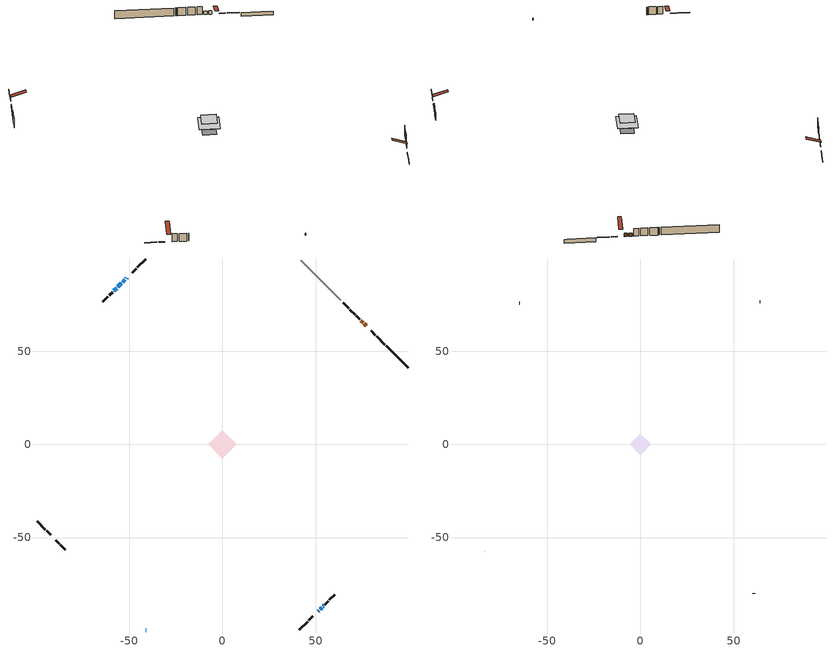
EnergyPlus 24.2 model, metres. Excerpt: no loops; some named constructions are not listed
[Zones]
conditioned space
 floor othersidecoefficients (Floor1 construction): -3.2,0 0,3.2 3.2,0 0,-3.2 z0.16
 floor adiabatic (AdiabaticFloorConstruction): -7.61,0 0,7.61 7.61,0 0,-7.61 z2.6
 floor foundation (Slab1 construction): -5.09,0 0,5.09 5.09,0 0,-5.09 z-2.13
 wall outside (RimJoist1 construction): 41.31,-99.73 45.77,-95.26 / -99.73,-41.31 -95.26,-45.77 / -41.31,99.73 -45.77,95.26 / 87.32,53.71 82.86,58.18 z0.16:0.46
 wall outside (RimJoist2 construction): 46.43,-94.61 48.63,-92.4 / -94.61,-46.43 -92.4,-48.63 / -46.43,94.61 -48.63,92.4 / 82.2,58.83 80,61.04 z0.16:0.46
 wall outside (AdiabaticWallConstruction 1): 77.24,63.8 76.24,64.8 / 75.59,65.45 74.41,66.63 z0.16:2.19
 wall outside (AdiabaticWallConstruction): -41.31,-99.73 -40.88,-99.73 z0.16:1.38; -51.4,89.64 -51.87,89.17 / 53.95,-87.09 54.33,-86.71 z0.16:0.7; -52.52,88.51 -53.74,87.29 z0.16:2.14; -54.4,86.64 -56.27,84.77 z0.16:1.74; 51.4,-89.64 51.78,-89.26 z0.16:1.1; -56.93,84.11 -58.43,82.6 z0.16:1.13; 52.43,-88.61 53.29,-87.74 z0.16:1.23
 wall outside (Wall1 construction): 54.98,-86.05 56.82,-84.22 / -89.64,-51.4 -87.8,-53.23 / -59.09,81.95 -60.93,80.11 / 73.75,67.28 71.92,69.12 z0.16:5.04
 wall outside (Wall2 construction): 57.48,-83.56 60.22,-80.82 / -87.15,-53.89 -84.41,-56.63 / -61.58,79.45 -64.32,76.71 / 71.26,69.78 68.52,72.52 z0.16:5.04
 wall foundation (FoundationWall1 construction): 87.98,53.06,-2.13 87.98,53.06,0.16 98.55,42.48,0.16 98.55,42.48,-0.05 99.73,41.31,-0.05 99.73,41.31,-2.13
 wall othersidecoefficients (Wall3 construction): 67.86,73.17 64.93,76.11 z0.16:5.04
 wall adiabatic (Wall5 construction): 63.53,77.51 41.97,99.07 z0.16:5.04
 window (WindowConstruction 6): -41.31,-99.73 -40.88,-99.73 z0.16:1.38
 window (WindowConstruction 7): -51.4,89.64 -51.87,89.17 z0.16:0.69
 window (WindowConstruction): -52.52,88.51 -53.74,87.29 z0.16:2.14
 window (WindowConstruction 1): -54.4,86.64 -56.27,84.77 z0.16:1.74
 window (WindowConstruction 2): 51.4,-89.64 51.77,-89.26 z0.16:1.1
 window (WindowConstruction 3): -56.93,84.11 -58.43,82.6 z0.16:1.13
 window (WindowConstruction 4): 52.43,-88.61 53.29,-87.74 z0.16:1.23
 window (WindowConstruction 5): 53.95,-87.09 54.33,-86.71 z0.16:0.69
 door (Door): 77.24,63.8 76.24,64.79 z0.16:2.19
 door (Door 1): 75.59,65.45 74.41,66.63 z0.16:2.19
 ceiling adiabatic (AdiabaticFloorConstruction): 0,-7.61 7.61,0 0,7.61 -7.61,0 z2.6
attic - vented
 floor to conditioned space (Floor2 construction Reversed): -5.65,0 0,5.65 5.65,0 0,-5.65 z5.04
 wall outside (Wall4 construction): 60.87,-80.16 60.96,-80.08 / -83.75,-57.29 -83.66,-57.37 / -64.98,76.06 -65.07,75.97 / 64.27,76.77 64.18,76.85 z0.16:5.04
 roof outside (Roof1 construction): 50.74,-90.3,5.04 45.24,-84.79,7.63 43.79,-86.24,7.63 49.29,-91.75,5.04; -90.3,-50.74,5.04 -84.79,-45.24,7.63 -86.24,-43.79,7.63 -91.75,-49.29,5.04; -50.74,90.3,5.04 -45.24,84.79,7.63 -43.79,86.24,7.63 -49.29,91.75,5.04; 77.89,63.14,5.04 72.39,57.64,7.63 73.84,56.19,7.63 79.34,61.69,5.04
[Material] Roughness=Rough; Thermal Absorptance=0.9
Name | Thickness {m} | Conductivity {W/m-K} | Density {kg/m3} | Specific Heat {J/kg-K} | Solar Absorptance | Visible Absorptance
ceiling loosefill ins | 0.169333 | 0.0480833 | 16.02 | 1046.75 | 0.7 | 0.7
ceiling stud and cavity | 0.1397 | 0.489727 | 65.682 | 1177.47 | 0.7 | 0.7
gypsum board | 0.0127 | 0.160291 | 801 | 837.4 | 0.6 | 0.6
[Construction]
Floor2 construction: ceiling loosefill ins, ceiling stud and cavity, gypsum board
[EnergyManagementSystem:Program]
total_loads_program: Set loads_htg_tot = 0; Set loads_clg_tot = 0; If htg_load_cond > 0; Set loads_htg_tot = loads_htg_tot + (htg_load_cond - clg_load_cond) * 1.0; EndIf; Set loads_htg_tot = (@Max loads_htg_tot 0); If clg_load_cond > 0; Set loads_clg_tot = loads_clg_tot + (clg_load_cond - htg_load_cond) * 1.0; EndIf; Set loads_clg_tot = (@Max loads_clg_tot 0)
unmet_hours_program: Set htg_unmet_hours = 0; Set clg_unmet_hours = 0; Set unit_htg_unmet_hours = 0; If ((DayOfYear >= 1) && (DayOfYear <= 365)); Set unit_htg_unmet_hours = unit_htg_unmet_hours + conditioned_space_htg_unmet_s; If unit_htg_unmet_hours > htg_unmet_hours; Set htg_unmet_hours = unit_htg_unmet_hours; EndIf; EndIf; Set unit_clg_unmet_hours = 0; If ((DayOfYear >= 1) && (DayOfYear <= 365)); Set unit_clg_unmet_hours = unit_clg_unmet_hours + conditioned_space_clg_unmet_s; If unit_clg_unmet_hours > clg_unmet_hours; Set clg_unmet_hours = unit_clg_unmet_hours; EndIf; EndIf
water_heater_EC_adj: If WarmupFlag == 0; Set dhw_e_cons = water_heater_energy + water_heater_on_cycle_parasitic + water_heater_off_cycle_parasitic; Set water_heater_ec_adj_act = 0.0 * dhw_e_cons / 1; EndIf
[EnergyManagementSystem:ProgramCallingManager]
central_ac_and_furnace_supply_fan_disaggregate_program_calling_manager: EndOfSystemTimestepBeforeHVACReporting; central_ac_and_furnace_supply_fan_disaggregate_program
central_ac_and_furnace_supply_fan_disaggregate_program_calling_manager 1: EndOfSystemTimestepBeforeHVACReporting; central_ac_and_furnace_supply_fan_disaggregate_program_1
component_loads_program_calling_manager: EndOfZoneTimestepAfterZoneReporting; component_loads_program
fridge_schedule_program_calling_manager: BeginZoneTimestepAfterInitHeatBalance; fridge_schedule_program
infil_program_calling_manager: BeginZoneTimestepAfterInitHeatBalance; infil_program
natural_vent_program_calling_manager: BeginZoneTimestepAfterInitHeatBalance; natural_vent_program
other_non_freezing_space_Temperature_Program_calling_manager: EndOfSystemTimestepAfterHVACReporting; other_non_freezing_space_Temperature_Program
total_airflows_program_calling_manager: EndOfZoneTimestepAfterZoneReporting; total_airflows_program
total_loads_program_calling_manager: EndOfZoneTimestepAfterZoneReporting; total_loads_program
unmet_hours_program_calling_manager: EndOfZoneTimestepBeforeZoneReporting; unmet_hours_program
water_heater_EC_adj_ProgramManager: EndOfSystemTimestepBeforeHVACReporting; water_heater_EC_adj
[EnergyManagementSystem:OutputVariable] Type of Data in Variable=Summed
Name | EMS Variable | Update Frequency | EMS Program or Subroutine | Units
central ac and furnace supply fan disaggregate clg | central_ac_and_furnace_supply_fan_clg | SystemTimestep | central_ac_and_furnace_supply_fan_disaggregate_program | J
central ac and furnace supply fan disaggregate htg primary | central_ac_and_furnace_supply_fan_primary_htg | SystemTimestep | central_ac_and_furnace_supply_fan_disaggregate_program_1 | J
loads_htg_tot_peakload_outvar; loads_htg_tot_annual_outvar; Energy Management System Output Variable 1; Energy Management System Output Variable 45 | loads_htg_tot | ZoneTimestep | total_loads_program | J
loads_clg_tot_peakload_outvar; loads_clg_tot_annual_outvar; Energy Management System Output Variable 2; Energy Management System Output Variable 46 | loads_clg_tot | ZoneTimestep | total_loads_program | J
htg_unmet_hours_annual_outvar; Energy Management System Output Variable 3 | htg_unmet_hours | ZoneTimestep | unmet_hours_program | hr
clg_unmet_hours_annual_outvar; Energy Management System Output Variable 4 | clg_unmet_hours | ZoneTimestep | unmet_hours_program | hr
loads_htg_roofs_annual_outvar; Energy Management System Output Variable 5 | loads_htg_roofs | ZoneTimestep | component_loads_program | J
loads_htg_ceilings_annual_outvar; Energy Management System Output Variable 6 | loads_htg_ceilings | ZoneTimestep | component_loads_program | J
loads_htg_walls_annual_outvar; Energy Management System Output Variable 7 | loads_htg_walls | ZoneTimestep | component_loads_program | J
loads_htg_rim_joists_annual_outvar; Energy Management System Output Variable 8 | loads_htg_rim_joists | ZoneTimestep | component_loads_program | J
loads_htg_foundation_walls_annual_outvar; Energy Management System Output Variable 9 | loads_htg_foundation_walls | ZoneTimestep | component_loads_program | J
loads_htg_doors_annual_outvar; Energy Management System Output Variable 10 | loads_htg_doors | ZoneTimestep | component_loads_program | J
loads_htg_windows_conduction_annual_outvar; Energy Management System Output Variable 11 | loads_htg_windows_conduction | ZoneTimestep | component_loads_program | J
loads_htg_windows_solar_annual_outvar; Energy Management System Output Variable 12 | loads_htg_windows_solar | ZoneTimestep | component_loads_program | J
loads_htg_skylights_conduction_annual_outvar; Energy Management System Output Variable 13 | loads_htg_skylights_conduction | ZoneTimestep | component_loads_program | J
loads_htg_skylights_solar_annual_outvar; Energy Management System Output Variable 14 | loads_htg_skylights_solar | ZoneTimestep | component_loads_program | J
loads_htg_floors_annual_outvar; Energy Management System Output Variable 15 | loads_htg_floors | ZoneTimestep | component_loads_program | J
loads_htg_slabs_annual_outvar; Energy Management System Output Variable 16 | loads_htg_slabs | ZoneTimestep | component_loads_program | J
loads_htg_internal_mass_annual_outvar; Energy Management System Output Variable 17 | loads_htg_internal_mass | ZoneTimestep | component_loads_program | J
loads_htg_infil_annual_outvar; Energy Management System Output Variable 18 | loads_htg_infil | ZoneTimestep | component_loads_program | J
loads_htg_natvent_annual_outvar; Energy Management System Output Variable 19 | loads_htg_natvent | ZoneTimestep | component_loads_program | J
loads_htg_mechvent_annual_outvar; Energy Management System Output Variable 20 | loads_htg_mechvent | ZoneTimestep | component_loads_program | J
loads_htg_whf_annual_outvar; Energy Management System Output Variable 21 | loads_htg_whf | ZoneTimestep | component_loads_program | J
loads_htg_ducts_annual_outvar; Energy Management System Output Variable 22 | loads_htg_ducts | ZoneTimestep | component_loads_program | J
loads_htg_intgains_annual_outvar; Energy Management System Output Variable 23 | loads_htg_intgains | ZoneTimestep | component_loads_program | J
loads_htg_lighting_annual_outvar; Energy Management System Output Variable 24 | loads_htg_lighting | ZoneTimestep | component_loads_program | J
loads_clg_roofs_annual_outvar; Energy Management System Output Variable 25 | loads_clg_roofs | ZoneTimestep | component_loads_program | J
loads_clg_ceilings_annual_outvar; Energy Management System Output Variable 26 | loads_clg_ceilings | ZoneTimestep | component_loads_program | J
loads_clg_walls_annual_outvar; Energy Management System Output Variable 27 | loads_clg_walls | ZoneTimestep | component_loads_program | J
loads_clg_rim_joists_annual_outvar; Energy Management System Output Variable 28 | loads_clg_rim_joists | ZoneTimestep | component_loads_program | J
loads_clg_foundation_walls_annual_outvar; Energy Management System Output Variable 29 | loads_clg_foundation_walls | ZoneTimestep | component_loads_program | J
loads_clg_doors_annual_outvar; Energy Management System Output Variable 30 | loads_clg_doors | ZoneTimestep | component_loads_program | J
loads_clg_windows_conduction_annual_outvar; Energy Management System Output Variable 31 | loads_clg_windows_conduction | ZoneTimestep | component_loads_program | J
loads_clg_windows_solar_annual_outvar; Energy Management System Output Variable 32 | loads_clg_windows_solar | ZoneTimestep | component_loads_program | J
loads_clg_skylights_conduction_annual_outvar; Energy Management System Output Variable 33 | loads_clg_skylights_conduction | ZoneTimestep | component_loads_program | J
loads_clg_skylights_solar_annual_outvar; Energy Management System Output Variable 34 | loads_clg_skylights_solar | ZoneTimestep | component_loads_program | J
loads_clg_floors_annual_outvar; Energy Management System Output Variable 35 | loads_clg_floors | ZoneTimestep | component_loads_program | J
loads_clg_slabs_annual_outvar; Energy Management System Output Variable 36 | loads_clg_slabs | ZoneTimestep | component_loads_program | J
loads_clg_internal_mass_annual_outvar; Energy Management System Output Variable 37 | loads_clg_internal_mass | ZoneTimestep | component_loads_program | J
loads_clg_infil_annual_outvar; Energy Management System Output Variable 38 | loads_clg_infil | ZoneTimestep | component_loads_program | J
loads_clg_natvent_annual_outvar; Energy Management System Output Variable 39 | loads_clg_natvent | ZoneTimestep | component_loads_program | J
loads_clg_mechvent_annual_outvar; Energy Management System Output Variable 40 | loads_clg_mechvent | ZoneTimestep | component_loads_program | J
loads_clg_whf_annual_outvar; Energy Management System Output Variable 41 | loads_clg_whf | ZoneTimestep | component_loads_program | J
loads_clg_ducts_annual_outvar; Energy Management System Output Variable 42 | loads_clg_ducts | ZoneTimestep | component_loads_program | J
loads_clg_intgains_annual_outvar; Energy Management System Output Variable 43 | loads_clg_intgains | ZoneTimestep | component_loads_program | J
loads_clg_lighting_annual_outvar; Energy Management System Output Variable 44 | loads_clg_lighting | ZoneTimestep | component_loads_program | J
[Schedule:Day:Interval]
interior lighting schedule day: No, 01:00, 0.108182, 04:00, 0.0901515, 05:00, 0.0991667, 06:00, 0.162273, 07:00, 0.270455, 08:00, 0.342576, 10:00, 0.369621, 11:00, 0.351591, 12:00, 0.333561, 13:00, 0.324545, 14:00, 0.31553, 15:00, 0.333561, 16:00, 0.369621, 17:00, 0.450758, 18:00, 0.585985, 19:00, 0.775303, 20:00, 0.955606, 21:00, 0.991667, 22:00, 0.712197, 23:00, 0.360606, 24:00, 0.162273
interior lighting schedule day 1: No, 01:00, 0.100909, 04:00, 0.0840909, 05:00, 0.0925, 06:00, 0.151364, 07:00, 0.252273, 08:00, 0.319545, 10:00, 0.344773, 11:00, 0.327955, 12:00, 0.311136, 13:00, 0.302727, 14:00, 0.294318, 15:00, 0.311136, 16:00, 0.344773, 17:00, 0.420455, 18:00, 0.546591, 19:00, 0.723182, 20:00, 0.891364, 21:00, 0.925, 22:00, 0.664318, 23:00, 0.336364, 24:00, 0.151364
interior lighting schedule day 2: No, 01:00, 0.0927273, 04:00, 0.0772727, 05:00, 0.085, 06:00, 0.139091, 07:00, 0.231818, 08:00, 0.293636, 10:00, 0.316818, 11:00, 0.301364, 12:00, 0.285909, 13:00, 0.278182, 14:00, 0.270455, 15:00, 0.285909, 16:00, 0.316818, 17:00, 0.386364, 18:00, 0.502273, 19:00, 0.664545, 20:00, 0.819091, 21:00, 0.85, 22:00, 0.610455, 23:00, 0.309091, 24:00, 0.139091
interior lighting schedule day 3: No, 01:00, 0.0845455, 04:00, 0.0704545, 05:00, 0.0775, 06:00, 0.126818, 07:00, 0.211364, 08:00, 0.267727, 10:00, 0.288864, 11:00, 0.274773, 12:00, 0.260682, 13:00, 0.253636, 14:00, 0.246591, 15:00, 0.260682, 16:00, 0.288864, 17:00, 0.352273, 18:00, 0.457955, 19:00, 0.605909, 20:00, 0.746818, 21:00, 0.775, 22:00, 0.556591, 23:00, 0.281818, 24:00, 0.126818
interior lighting schedule day 4: No, 01:00, 0.0763636, 04:00, 0.0636364, 05:00, 0.07, 06:00, 0.114545, 07:00, 0.190909, 08:00, 0.241818, 10:00, 0.260909, 11:00, 0.248182, 12:00, 0.235455, 13:00, 0.229091, 14:00, 0.222727, 15:00, 0.235455, 16:00, 0.260909, 17:00, 0.318182, 18:00, 0.413636, 19:00, 0.547273, 20:00, 0.674545, 21:00, 0.7, 22:00, 0.502727, 23:00, 0.254545, 24:00, 0.114545
interior lighting schedule day 5: No, 01:00, 0.0727273, 04:00, 0.0606061, 05:00, 0.0666667, 06:00, 0.109091, 07:00, 0.181818, 08:00, 0.230303, 10:00, 0.248485, 11:00, 0.236364, 12:00, 0.224242, 13:00, 0.218182, 14:00, 0.212121, 15:00, 0.224242, 16:00, 0.248485, 17:00, 0.30303, 18:00, 0.393939, 19:00, 0.521212, 20:00, 0.642424, 21:00, 0.666667, 22:00, 0.478788, 23:00, 0.242424, 24:00, 0.109091
interior lighting schedule day 6: No, 01:00, 0.0745455, 04:00, 0.0621212, 05:00, 0.0683333, 06:00, 0.111818, 07:00, 0.186364, 08:00, 0.236061, 10:00, 0.254697, 11:00, 0.242273, 12:00, 0.229848, 13:00, 0.223636, 14:00, 0.217424, 15:00, 0.229848, 16:00, 0.254697, 17:00, 0.310606, 18:00, 0.403788, 19:00, 0.534242, 20:00, 0.658485, 21:00, 0.683333, 22:00, 0.490758, 23:00, 0.248485, 24:00, 0.111818
interior lighting schedule day 7: No, 01:00, 0.08, 04:00, 0.0666667, 05:00, 0.0733333, 06:00, 0.12, 07:00, 0.2, 08:00, 0.253333, 10:00, 0.273333, 11:00, 0.26, 12:00, 0.246667, 13:00, 0.24, 14:00, 0.233333, 15:00, 0.246667, 16:00, 0.273333, 17:00, 0.333333, 18:00, 0.433333, 19:00, 0.573333, 20:00, 0.706667, 21:00, 0.733333, 22:00, 0.526667, 23:00, 0.266667, 24:00, 0.12
interior lighting schedule day 8: No, 01:00, 0.0890909, 04:00, 0.0742424, 05:00, 0.0816667, 06:00, 0.133636, 07:00, 0.222727, 08:00, 0.282121, 10:00, 0.304394, 11:00, 0.289545, 12:00, 0.274697, 13:00, 0.267273, 14:00, 0.259848, 15:00, 0.274697, 16:00, 0.304394, 17:00, 0.371212, 18:00, 0.482576, 19:00, 0.638485, 20:00, 0.78697, 21:00, 0.816667, 22:00, 0.586515, 23:00, 0.29697, 24:00, 0.133636
interior lighting schedule day 9: No, 01:00, 0.0972727, 04:00, 0.0810606, 05:00, 0.0891667, 06:00, 0.145909, 07:00, 0.243182, 08:00, 0.30803, 10:00, 0.332348, 11:00, 0.316136, 12:00, 0.299924, 13:00, 0.291818, 14:00, 0.283712, 15:00, 0.299924, 16:00, 0.332348, 17:00, 0.405303, 18:00, 0.526894, 19:00, 0.697121, 20:00, 0.859242, 21:00, 0.891667, 22:00, 0.640379, 23:00, 0.324242, 24:00, 0.145909
interior lighting schedule day 10: No, 01:00, 0.105455, 04:00, 0.0878788, 05:00, 0.0966667, 06:00, 0.158182, 07:00, 0.263636, 08:00, 0.333939, 10:00, 0.360303, 11:00, 0.342727, 12:00, 0.325152, 13:00, 0.316364, 14:00, 0.307576, 15:00, 0.325152, 16:00, 0.360303, 17:00, 0.439394, 18:00, 0.571212, 19:00, 0.755758, 20:00, 0.931515, 21:00, 0.966667, 22:00, 0.694242, 23:00, 0.351515, 24:00, 0.158182
interior lighting schedule day 11: No, 01:00, 0.109091, 04:00, 0.0909091, 05:00, 0.1, 06:00, 0.163636, 07:00, 0.272727, 08:00, 0.345455, 10:00, 0.372727, 11:00, 0.354545, 12:00, 0.336364, 13:00, 0.327273, 14:00, 0.318182, 15:00, 0.336364, 16:00, 0.372727, 17:00, 0.454545, 18:00, 0.590909, 19:00, 0.781818, 20:00, 0.963636, 21:00, 1, 22:00, 0.718182, 23:00, 0.363636, 24:00, 0.163636
interior lighting schedule default day; occupants schedule default day; clothes dryer schedule default day; cooking range schedule default day; mech vent bath fan 0 schedule default day; mech vent bath fan 1 schedule default day; mech vent bath fan 2 schedule default day; mech vent range fan 0 schedule default day; misc plug loads schedule default day; general water use schedule default day; clothes dryer exhaust 0 schedule default day; cooling season schedule day; cooling season schedule day 2; cooling season schedule default day; exterior lighting schedule default day; natural vent schedule default day: No, 24:00, 0
occupants schedule day: No, 05:00, 0.426829, 06:00, 0.719512, 07:00, 1, 08:00, 0.670732, 09:00, 0.329268, 14:00, 0.170732, 15:00, 0.231707, 16:00, 0.329268, 17:00, 0.5, 18:00, 0.670732, 19:00, 0.829268, 21:00, 1, 22:00, 0.853659, 23:00, 0.646341, 24:00, 0.426829
clothes dryer schedule day; clothes dryer exhaust 0 schedule day: No, 01:00, 0.123457, 02:00, 0.0740741, 03:00, 0.0493827, 04:00, 0.0246914, 05:00, 0.0493827, 06:00, 0.0740741, 07:00, 0.197531, 08:00, 0.395062, 09:00, 0.592593, 10:00, 0.839506, 11:00, 0.962963, 12:00, 1, 13:00, 0.91358, 14:00, 0.82716, 15:00, 0.716049, 16:00, 0.753086, 17:00, 0.679012, 18:00, 0.666667, 20:00, 0.62963, 21:00, 0.641975, 22:00, 0.666667, 23:00, 0.54321, 24:00, 0.296296
cooking range schedule day: No, 05:00, 0.0597015, 06:00, 0.11194, 07:00, 0.171642, 08:00, 0.291045, 11:00, 0.343284, 12:00, 0.402985, 13:00, 0.462687, 14:00, 0.343284, 15:00, 0.291045, 16:00, 0.402985, 17:00, 0.567164, 18:00, 1, 19:00, 0.850746, 20:00, 0.432836, 21:00, 0.291045, 22:00, 0.231343, 23:00, 0.171642, 24:00, 0.11194
mech vent bath fan 0 schedule day; mech vent bath fan 1 schedule day; mech vent bath fan 2 schedule day: No, 07:00, 0, 08:00, 1, 09:00, 0.2, 24:00, 0
mech vent range fan 0 schedule day: No, 18:00, 0, 19:00, 1, 20:00, 0.2, 24:00, 0
misc plug loads schedule day: No, 06:00, 0.705882, 07:00, 0.745098, 08:00, 0.803922, 15:00, 0.823529, 16:00, 0.862745, 17:00, 0.921569, 18:00, 0.980392, 19:00, 1, 20:00, 0.980392, 21:00, 0.941176, 22:00, 0.862745, 23:00, 0.784314, 24:00, 0.72549
general water use schedule day: No, 01:00, 0.315068, 03:00, 0.287671, 04:00, 0.342466, 05:00, 0.369863, 06:00, 0.520548, 07:00, 0.60274, 08:00, 0.534247, 10:00, 0.506849, 11:00, 0.465753, 14:00, 0.479452, 15:00, 0.534247, 16:00, 0.589041, 17:00, 0.69863, 18:00, 0.876712, 19:00, 0.890411, 20:00, 0.986301, 21:00, 1, 22:00, 0.863014, 23:00, 0.616438, 24:00, 0.465753
cooling season schedule day 1: No, 24:00, 1
exterior lighting schedule day: No, 01:00, 0.566667, 03:00, 0.524167, 05:00, 0.495833, 06:00, 0.5525, 07:00, 0.623333, 08:00, 0.580833, 09:00, 0.439167, 10:00, 0.354167, 12:00, 0.34, 13:00, 0.354167, 14:00, 0.396667, 15:00, 0.425, 16:00, 0.495833, 17:00, 0.623333, 18:00, 0.793333, 19:00, 0.906667, 20:00, 0.963333, 21:00, 0.991667, 22:00, 0.920833, 23:00, 0.793333, 24:00, 0.665833
exterior lighting schedule day 1: No, 01:00, 0.528571, 03:00, 0.488929, 05:00, 0.4625, 06:00, 0.515357, 07:00, 0.581429, 08:00, 0.541786, 09:00, 0.409643, 10:00, 0.330357, 12:00, 0.317143, 13:00, 0.330357, 14:00, 0.37, 15:00, 0.396429, 16:00, 0.4625, 17:00, 0.581429, 18:00, 0.74, 19:00, 0.845714, 20:00, 0.898571, 21:00, 0.925, 22:00, 0.858929, 23:00, 0.74, 24:00, 0.621071
exterior lighting schedule day 10: No, 01:00, 0.552381, 03:00, 0.510952, 05:00, 0.483333, 06:00, 0.538571, 07:00, 0.607619, 08:00, 0.56619, 09:00, 0.428095, 10:00, 0.345238, 12:00, 0.331429, 13:00, 0.345238, 14:00, 0.386667, 15:00, 0.414286, 16:00, 0.483333, 17:00, 0.607619, 18:00, 0.773333, 19:00, 0.88381, 20:00, 0.939048, 21:00, 0.966667, 22:00, 0.897619, 23:00, 0.773333, 24:00, 0.649048
exterior lighting schedule day 11: No, 01:00, 0.571429, 03:00, 0.528571, 05:00, 0.5, 06:00, 0.557143, 07:00, 0.628571, 08:00, 0.585714, 09:00, 0.442857, 10:00, 0.357143, 12:00, 0.342857, 13:00, 0.357143, 14:00, 0.4, 15:00, 0.428571, 16:00, 0.5, 17:00, 0.628571, 18:00, 0.8, 19:00, 0.914286, 20:00, 0.971429, 21:00, 1, 22:00, 0.928571, 23:00, 0.8, 24:00, 0.671429
exterior lighting schedule day 2: No, 01:00, 0.485714, 03:00, 0.449286, 05:00, 0.425, 06:00, 0.473571, 07:00, 0.534286, 08:00, 0.497857, 09:00, 0.376429, 10:00, 0.303571, 12:00, 0.291429, 13:00, 0.303571, 14:00, 0.34, 15:00, 0.364286, 16:00, 0.425, 17:00, 0.534286, 18:00, 0.68, 19:00, 0.777143, 20:00, 0.825714, 21:00, 0.85, 22:00, 0.789286, 23:00, 0.68, 24:00, 0.570714
exterior lighting schedule day 3: No, 01:00, 0.442857, 03:00, 0.409643, 05:00, 0.3875, 06:00, 0.431786, 07:00, 0.487143, 08:00, 0.453929, 09:00, 0.343214, 10:00, 0.276786, 12:00, 0.265714, 13:00, 0.276786, 14:00, 0.31, 15:00, 0.332143, 16:00, 0.3875, 17:00, 0.487143, 18:00, 0.62, 19:00, 0.708571, 20:00, 0.752857, 21:00, 0.775, 22:00, 0.719643, 23:00, 0.62, 24:00, 0.520357
exterior lighting schedule day 4: No, 01:00, 0.4, 03:00, 0.37, 05:00, 0.35, 06:00, 0.39, 07:00, 0.44, 08:00, 0.41, 09:00, 0.31, 10:00, 0.25, 12:00, 0.24, 13:00, 0.25, 14:00, 0.28, 15:00, 0.3, 16:00, 0.35, 17:00, 0.44, 18:00, 0.56, 19:00, 0.64, 20:00, 0.68, 21:00, 0.7, 22:00, 0.65, 23:00, 0.56, 24:00, 0.47
exterior lighting schedule day 5: No, 01:00, 0.380952, 03:00, 0.352381, 05:00, 0.333333, 06:00, 0.371429, 07:00, 0.419048, 08:00, 0.390476, 09:00, 0.295238, 10:00, 0.238095, 12:00, 0.228571, 13:00, 0.238095, 14:00, 0.266667, 15:00, 0.285714, 16:00, 0.333333, 17:00, 0.419048, 18:00, 0.533333, 19:00, 0.609524, 20:00, 0.647619, 21:00, 0.666667, 22:00, 0.619048, 23:00, 0.533333, 24:00, 0.447619
exterior lighting schedule day 6: No, 01:00, 0.390476, 03:00, 0.36119, 05:00, 0.341667, 06:00, 0.380714, 07:00, 0.429524, 08:00, 0.400238, 09:00, 0.302619, 10:00, 0.244048, 12:00, 0.234286, 13:00, 0.244048, 14:00, 0.273333, 15:00, 0.292857, 16:00, 0.341667, 17:00, 0.429524, 18:00, 0.546667, 19:00, 0.624762, 20:00, 0.66381, 21:00, 0.683333, 22:00, 0.634524, 23:00, 0.546667, 24:00, 0.45881
exterior lighting schedule day 7: No, 01:00, 0.419048, 03:00, 0.387619, 05:00, 0.366667, 06:00, 0.408571, 07:00, 0.460952, 08:00, 0.429524, 09:00, 0.324762, 10:00, 0.261905, 12:00, 0.251429, 13:00, 0.261905, 14:00, 0.293333, 15:00, 0.314286, 16:00, 0.366667, 17:00, 0.460952, 18:00, 0.586667, 19:00, 0.670476, 20:00, 0.712381, 21:00, 0.733333, 22:00, 0.680952, 23:00, 0.586667, 24:00, 0.492381
exterior lighting schedule day 8: No, 01:00, 0.466667, 03:00, 0.431667, 05:00, 0.408333, 06:00, 0.455, 07:00, 0.513333, 08:00, 0.478333, 09:00, 0.361667, 10:00, 0.291667, 12:00, 0.28, 13:00, 0.291667, 14:00, 0.326667, 15:00, 0.35, 16:00, 0.408333, 17:00, 0.513333, 18:00, 0.653333, 19:00, 0.746667, 20:00, 0.793333, 21:00, 0.816667, 22:00, 0.758333, 23:00, 0.653333, 24:00, 0.548333
exterior lighting schedule day 9: No, 01:00, 0.509524, 03:00, 0.47131, 05:00, 0.445833, 06:00, 0.496786, 07:00, 0.560476, 08:00, 0.522262, 09:00, 0.394881, 10:00, 0.318452, 12:00, 0.305714, 13:00, 0.318452, 14:00, 0.356667, 15:00, 0.382143, 16:00, 0.445833, 17:00, 0.560476, 18:00, 0.713333, 19:00, 0.815238, 20:00, 0.86619, 21:00, 0.891667, 22:00, 0.827976, 23:00, 0.713333, 24:00, 0.59869
[Schedule:Week:Daily]
clothes dryer exhaust 0 schedule Week Rule - Jan1-Dec31: clothes dryer exhaust 0 schedule day, clothes dryer exhaust 0 schedule day, clothes dryer exhaust 0 schedule day, clothes dryer exhaust 0 schedule day, clothes dryer exhaust 0 schedule day, clothes dryer exhaust 0 schedule day, clothes dryer exhaust 0 schedule day, clothes dryer exhaust 0 schedule default day, clothes dryer exhaust 0 schedule default day, clothes dryer exhaust 0 schedule default day, clothes dryer exhaust 0 schedule default day, clothes dryer exhaust 0 schedule default day
cooling season schedule Week Rule - Jan1-May26: cooling season schedule day, cooling season schedule day, cooling season schedule day, cooling season schedule day, cooling season schedule day, cooling season schedule day, cooling season schedule day, cooling season schedule default day, cooling season schedule default day, cooling season schedule default day, cooling season schedule default day, cooling season schedule default day
cooling season schedule Week Rule - May27-Jun2: cooling season schedule day, cooling season schedule day, cooling season schedule day, cooling season schedule day, cooling season schedule day, cooling season schedule day 1, cooling season schedule day 1, cooling season schedule default day, cooling season schedule default day, cooling season schedule default day, cooling season schedule default day, cooling season schedule default day
cooling season schedule Week Rule - Jun3-Sep29: cooling season schedule day 1, cooling season schedule day 1, cooling season schedule day 1, cooling season schedule day 1, cooling season schedule day 1, cooling season schedule day 1, cooling season schedule day 1, cooling season schedule default day, cooling season schedule default day, cooling season schedule default day, cooling season schedule default day, cooling season schedule default day
cooling season schedule Week Rule - Sep30-Oct6: cooling season schedule day 1, cooling season schedule day 2, cooling season schedule day 2, cooling season schedule day 2, cooling season schedule day 2, cooling season schedule day 2, cooling season schedule day 2, cooling season schedule default day, cooling season schedule default day, cooling season schedule default day, cooling season schedule default day, cooling season schedule default day
cooling season schedule Week Rule - Oct7-Dec31: cooling season schedule day 2, cooling season schedule day 2, cooling season schedule day 2, cooling season schedule day 2, cooling season schedule day 2, cooling season schedule day 2, cooling season schedule day 2, cooling season schedule default day, cooling season schedule default day, cooling season schedule default day, cooling season schedule default day, cooling season schedule default day
exterior lighting schedule Week Rule - Sep2-Sep29: exterior lighting schedule day 8, exterior lighting schedule day 8, exterior lighting schedule day 8, exterior lighting schedule day 8, exterior lighting schedule day 8, exterior lighting schedule day 8, exterior lighting schedule day 8, exterior lighting schedule default day, exterior lighting schedule default day, exterior lighting schedule default day, exterior lighting schedule default day, exterior lighting schedule default day
exterior lighting schedule Week Rule - Sep30-Oct6: exterior lighting schedule day 8, exterior lighting schedule day 9, exterior lighting schedule day 9, exterior lighting schedule day 9, exterior lighting schedule day 9, exterior lighting schedule day 9, exterior lighting schedule day 9, exterior lighting schedule default day, exterior lighting schedule default day, exterior lighting schedule default day, exterior lighting schedule default day, exterior lighting schedule default day
exterior lighting schedule Week Rule - Oct7-Oct27: exterior lighting schedule day 9, exterior lighting schedule day 9, exterior lighting schedule day 9, exterior lighting schedule day 9, exterior lighting schedule day 9, exterior lighting schedule day 9, exterior lighting schedule day 9, exterior lighting schedule default day, exterior lighting schedule default day, exterior lighting schedule default day, exterior lighting schedule default day, exterior lighting schedule default day
exterior lighting schedule Week Rule - Oct28-Nov3: exterior lighting schedule day 9, exterior lighting schedule day 9, exterior lighting schedule day 9, exterior lighting schedule day 9, exterior lighting schedule day 10, exterior lighting schedule day 10, exterior lighting schedule day 10, exterior lighting schedule default day, exterior lighting schedule default day, exterior lighting schedule default day, exterior lighting schedule default day, exterior lighting schedule default day
exterior lighting schedule Week Rule - Nov4-Nov24: exterior lighting schedule day 10, exterior lighting schedule day 10, exterior lighting schedule day 10, exterior lighting schedule day 10, exterior lighting schedule day 10, exterior lighting schedule day 10, exterior lighting schedule day 10, exterior lighting schedule default day, exterior lighting schedule default day, exterior lighting schedule default day, exterior lighting schedule default day, exterior lighting schedule default day
exterior lighting schedule Week Rule - Nov25-Dec1: exterior lighting schedule day 10, exterior lighting schedule day 10, exterior lighting schedule day 10, exterior lighting schedule day 10, exterior lighting schedule day 10, exterior lighting schedule day 10, exterior lighting schedule day 11, exterior lighting schedule default day, exterior lighting schedule default day, exterior lighting schedule default day, exterior lighting schedule default day, exterior lighting schedule default day
exterior lighting schedule Week Rule - Dec2-Dec31: exterior lighting schedule day 11, exterior lighting schedule day 11, exterior lighting schedule day 11, exterior lighting schedule day 11, exterior lighting schedule day 11, exterior lighting schedule day 11, exterior lighting schedule day 11, exterior lighting schedule default day, exterior lighting schedule default day, exterior lighting schedule default day, exterior lighting schedule default day, exterior lighting schedule default day
natural vent schedule Week Rule - Jan1-Dec31: natural vent schedule default day, natural vent schedule default day, natural vent schedule default day, natural vent schedule default day, natural vent schedule default day, natural vent schedule default day, natural vent schedule default day, natural vent schedule default day, natural vent schedule default day, natural vent schedule default day, natural vent schedule default day, natural vent schedule default day
[Schedule:Year]
clothes dryer exhaust 0 schedule: clothes dryer exhaust 0 schedule Week Rule - Jan1-Dec31, 1, 1, 12, 31
cooling season schedule: cooling season schedule Week Rule - Jan1-May26, 1, 1, 5, 26, cooling season schedule Week Rule - May27-Jun2, 5, 27, 6, 2, cooling season schedule Week Rule - Jun3-Sep29, 6, 3, 9, 29, cooling season schedule Week Rule - Sep30-Oct6, 9, 30, 10, 6, cooling season schedule Week Rule - Oct7-Dec31, 10, 7, 12, 31
natural vent schedule: natural vent schedule Week Rule - Jan1-Dec31, 1, 1, 12, 31
